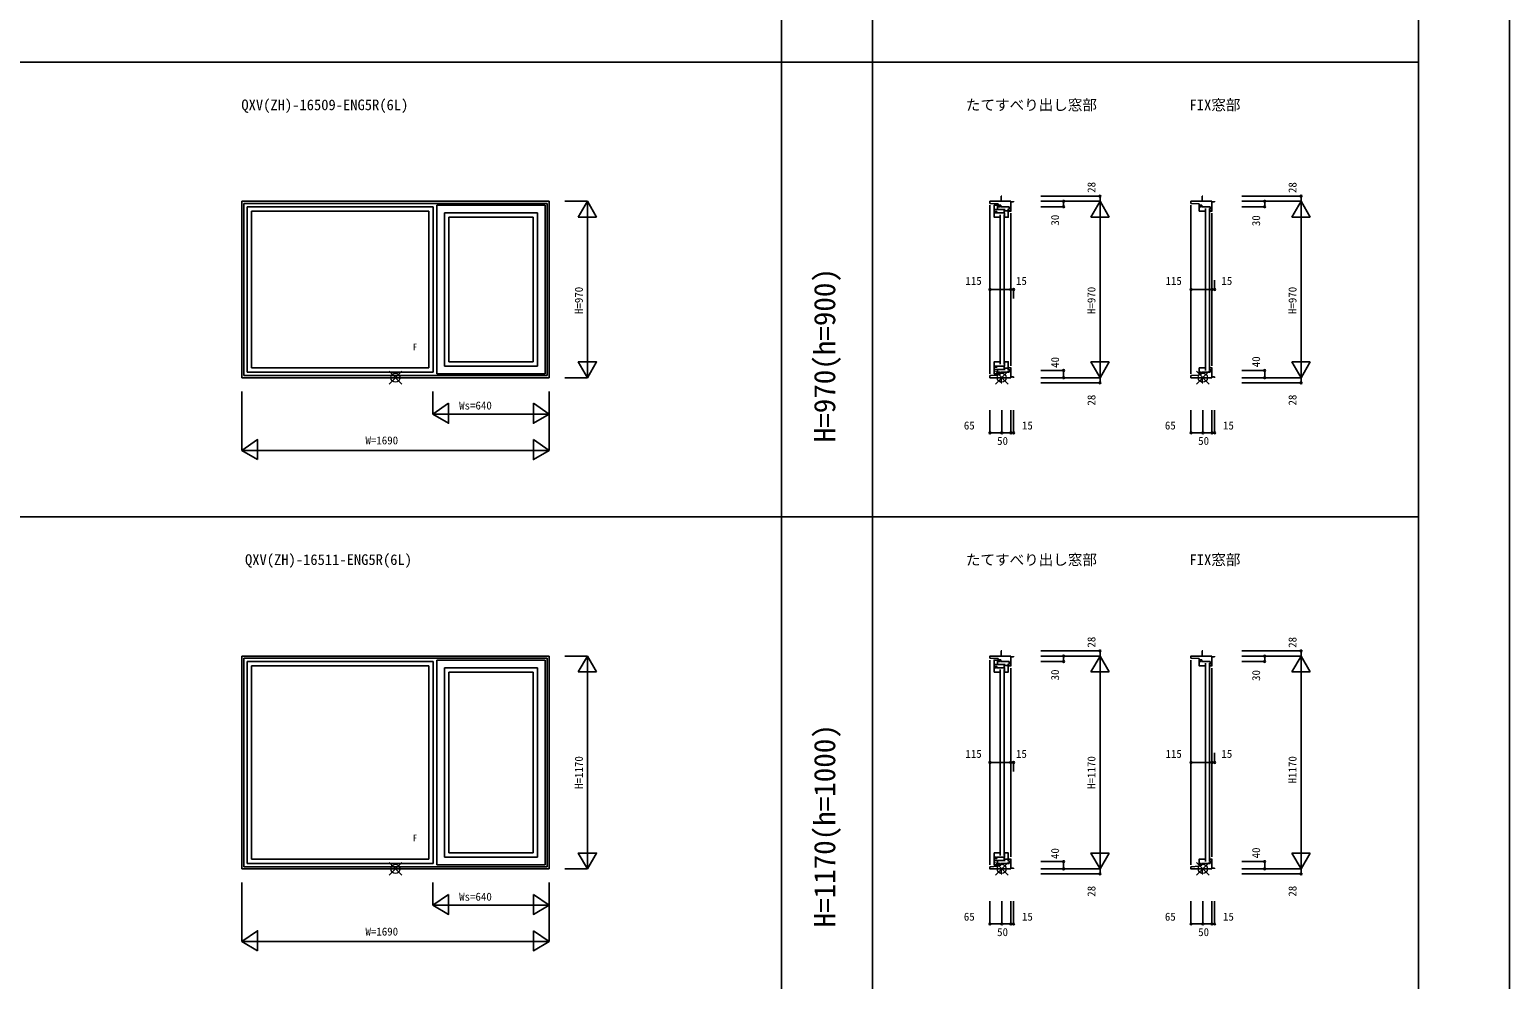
# Model space of a CAD drawing. Units: millimetres, scale not verified. Extents: x -13750 to 13750, y -10000 to 10000.
# Drawn here: x 5617 to 13750, y -443 to 4779 of the extents above; entities that cross this region are included whole.
import ezdxf
from ezdxf.enums import TextEntityAlignment as Align

# ---------------------------------------------------------------- set-up
doc = ezdxf.new("R2010")
doc.units = ezdxf.units.MM
doc.header["$LTSCALE"] = 50
for name, color, linetype in [('0-0_0', 7, 'Continuous'), ('0-1_YKK_A1', 4, 'Continuous'), ('0-3_YKK_C1', 4, 'Continuous'), ('0-4_YKK_F1', 7, 'Continuous'), ('0-6_YKK_N1', 2, 'Continuous')]:
    doc.layers.add(name, color=color, linetype=linetype)
doc.layers.add('0-5_YKK_IN', color=1, linetype='Continuous', lineweight=18)
doc.styles.add('ＭＳ ゴシック', font='')
doc.styles.get('ＭＳ ゴシック').set_extended_font_data('MS Gothic')

msp = doc.modelspace()

# ---------------------------------------------------------------- linework, layer by layer
at = {"layer": '0-1_YKK_A1'}
for p, q in [((6782.73, 3835), (6782.73, 2865)), ((6782.73, 3835), (8472.73, 3835)), ((6794.73, 3823), (6794.73, 2877.03)), ((6794.73, 3823), (8460.73, 3823)), ((8460.73, 3823), (8460.73, 2877.03)), ((8472.73, 3835), (8472.73, 2865)), ((6812.73, 3805), (6812.73, 2895)), ((6812.73, 3805), (7835.73, 3805)), ((6836.73, 3781), (6836.73, 2919)), ((6836.73, 3781), (7811.73, 3781)), ((7811.73, 3781), (7811.73, 2919)), ((7835.73, 3805), (7835.73, 2895)), ((7854.73, 3813), (7854.73, 2887)), ((8449.73, 3813), (7854.73, 3813)), ((7896.73, 3771), (7896.73, 2929)), ((7896.73, 3771), (8407.73, 3771)), ((7920.73, 3747), (7920.73, 2953)), ((7920.73, 3747), (8383.73, 3747)), ((8383.73, 3747), (8383.73, 2953)), ((8407.73, 3771), (8407.73, 2929)), ((8449.73, 3813), (8449.73, 2887)), ((7896.73, 2929), (8407.73, 2929)), ((7920.73, 2953), (8383.73, 2953)), ((6782.73, 2865), (8472.73, 2865)), ((6794.73, 2877.03), (8460.73, 2877.03)), ((6812.73, 2895), (7835.73, 2895)), ((6836.73, 2919), (7811.73, 2919)), ((8449.73, 2887), (7854.73, 2887)), ((6782.73, 1335), (6782.73, 165)), ((6782.73, 1335), (8472.73, 1335)), ((6794.73, 1323), (6794.73, 177.03)), ((6794.73, 1323), (8460.73, 1323)), ((6812.73, 1305), (6812.73, 195)), ((6812.73, 1305), (7835.73, 1305)), ((7835.73, 1305), (7835.73, 195)), ((7854.73, 1313), (7854.73, 187)), ((8449.73, 1313), (7854.73, 1313)), ((8449.73, 1313), (8449.73, 187)), ((8460.73, 1323), (8460.73, 177.03)), ((8472.73, 1335), (8472.73, 165)), ((6836.73, 1281), (6836.73, 219)), ((6836.73, 1281), (7811.73, 1281)), ((7811.73, 1281), (7811.73, 219)), ((7896.73, 1271), (7896.73, 229)), ((7896.73, 1271), (8407.73, 1271)), ((7920.73, 1247), (7920.73, 253)), ((7920.73, 1247), (8383.73, 1247)), ((8383.73, 1247), (8383.73, 253)), ((8407.73, 1271), (8407.73, 229)), ((7920.73, 253), (8383.73, 253)), ((6782.73, 165), (8472.73, 165)), ((6794.73, 177.03), (8460.73, 177.03)), ((6812.73, 195), (7835.73, 195)), ((6836.73, 219), (7811.73, 219)), ((8449.73, 187), (7854.73, 187)), ((7896.73, 229), (8407.73, 229))]:
    msp.add_line(p, q, dxfattribs=at)
at = {"layer": '0-3_YKK_C1'}
for p, q in [((10940, 3820.64), (10895, 3823)), ((10956.6, 3863), (10960, 3863)), ((10956.6, 3835), (11010, 3835)), ((11010, 3831), (11010, 3835)), ((11025, 3831), (11010, 3831)), ((11010, 3831), (11010, 3779)), ((11025, 3831), (11025, 3835)), ((12045, 3820.64), (12000, 3823)), ((12061.6, 3863), (12065, 3863)), ((12061.6, 3835), (12115, 3835)), ((12115, 3831), (12115, 3835)), ((12130, 3831), (12115, 3831)), ((12115, 3831), (12115, 3779)), ((12130, 3831), (12130, 3835)), ((10895, 3813), (10895, 2887)), ((10979, 3789), (10918, 3789)), ((10940, 3820.64), (10940, 3805)), ((10940, 3814.2), (10954.5, 3814.2)), ((10940, 3805), (10951, 3805)), ((10952, 3761), (10952, 2939)), ((10954.5, 3814.2), (10954.5, 3805)), ((10954.5, 3805), (11000, 3805)), ((10973.6, 3771), (10973.6, 3789)), ((10973.6, 3782.3), (10996, 3782.3)), ((10974, 3761), (10974, 2939)), ((11000, 3805), (11000, 3793)), ((11010, 3793), (11000, 3793)), ((11000, 3793), (11000, 3788.8)), ((11000, 3781), (11000, 3785.3)), ((11010, 3781), (11000, 3781)), ((11010, 3769), (11010, 2931)), ((12000, 3813), (12000, 2887)), ((12045, 3820.64), (12045, 3805)), ((12045, 3814.2), (12059.5, 3814.2)), ((12045, 3805), (12056, 3805)), ((12059.5, 3814.2), (12059.5, 3805)), ((12059.5, 3805), (12105, 3805)), ((12079, 3795), (12079, 2905)), ((12101, 3795), (12101, 2905)), ((12105, 3805), (12105, 3793)), ((12115, 3793), (12105, 3793)), ((12105, 3793), (12105, 3788.8)), ((12105, 3781), (12105, 3785.3)), ((12115, 3781), (12105, 3781)), ((12115, 3769), (12115, 2931)), ((10973.6, 2929), (10973.6, 2911)), ((10940, 2879.36), (10895, 2877)), ((10979, 2911), (10918, 2911)), ((10940, 2879.36), (10940, 2895)), ((10940, 2895), (10951, 2895)), ((10940, 2885.8), (10954.5, 2885.8)), ((10954.5, 2885.8), (10954.5, 2895)), ((10954.5, 2895), (11000, 2895)), ((10956.6, 2865), (11010, 2865)), ((10973.6, 2917.7), (10996, 2917.7)), ((11010, 2919), (11000, 2919)), ((11000, 2919), (11000, 2914.7)), ((11000, 2907), (11000, 2911.2)), ((11010, 2907), (11000, 2907)), ((11000, 2895), (11000, 2907)), ((11010, 2869), (11010, 2921)), ((11025, 2869), (11010, 2869)), ((11010, 2869), (11010, 2865)), ((11025, 2869), (11025, 2865)), ((12045, 2879.36), (12000, 2877)), ((12045, 2879.36), (12045, 2895)), ((12045, 2895), (12056, 2895)), ((12045, 2885.8), (12059.5, 2885.8)), ((12059.5, 2885.8), (12059.5, 2895)), ((12059.5, 2895), (12105, 2895)), ((12061.6, 2865), (12115, 2865)), ((12115, 2919), (12105, 2919)), ((12105, 2919), (12105, 2914.7)), ((12105, 2907), (12105, 2911.2)), ((12115, 2907), (12105, 2907)), ((12105, 2895), (12105, 2907)), ((12115, 2869), (12115, 2921)), ((12130, 2869), (12115, 2869)), ((12115, 2869), (12115, 2865)), ((12130, 2869), (12130, 2865)), ((10956.6, 2837), (10960, 2837)), ((12061.6, 2837), (12065, 2837)), ((10940, 1320.64), (10895, 1323)), ((10895, 1313), (10895, 187)), ((10940, 1320.64), (10940, 1305)), ((10940, 1314.2), (10954.5, 1314.2)), ((10940, 1305), (10951, 1305)), ((10954.5, 1314.2), (10954.5, 1305)), ((10954.5, 1305), (11000, 1305)), ((10956.6, 1363), (10960, 1363)), ((10956.6, 1335), (11010, 1335)), ((11000, 1305), (11000, 1293)), ((11010, 1331), (11010, 1335)), ((11025, 1331), (11010, 1331)), ((11010, 1331), (11010, 1279)), ((11025, 1331), (11025, 1335)), ((12045, 1320.64), (12000, 1323)), ((12000, 1313), (12000, 187)), ((12045, 1320.64), (12045, 1305)), ((12045, 1314.2), (12059.5, 1314.2)), ((12045, 1305), (12056, 1305)), ((12059.5, 1314.2), (12059.5, 1305)), ((12059.5, 1305), (12105, 1305)), ((12061.6, 1363), (12065, 1363)), ((12061.6, 1335), (12115, 1335)), ((12105, 1305), (12105, 1293)), ((12115, 1331), (12115, 1335)), ((12130, 1331), (12115, 1331)), ((12115, 1331), (12115, 1279)), ((12130, 1331), (12130, 1335)), ((10979, 1289), (10918, 1289)), ((10952, 1261), (10952, 239)), ((10973.6, 1271), (10973.6, 1289)), ((10973.6, 1282.3), (10996, 1282.3)), ((10974, 1261), (10974, 239)), ((11010, 1293), (11000, 1293)), ((11000, 1293), (11000, 1288.8)), ((11000, 1281), (11000, 1285.3)), ((11010, 1281), (11000, 1281)), ((11010, 1269), (11010, 231)), ((12079, 1295), (12079, 205)), ((12101, 1295), (12101, 205)), ((12115, 1293), (12105, 1293)), ((12105, 1293), (12105, 1288.8)), ((12105, 1281), (12105, 1285.3)), ((12115, 1281), (12105, 1281)), ((12115, 1269), (12115, 231)), ((10940, 179.36), (10895, 177)), ((10979, 211), (10918, 211)), ((10940, 179.36), (10940, 195)), ((10940, 195), (10951, 195)), ((10940, 185.8), (10954.5, 185.8)), ((10954.5, 185.8), (10954.5, 195)), ((10954.5, 195), (11000, 195)), ((10956.6, 165), (11010, 165)), ((10973.6, 229), (10973.6, 211)), ((10973.6, 217.7), (10996, 217.7)), ((11010, 219), (11000, 219)), ((11000, 219), (11000, 214.7)), ((11000, 207), (11000, 211.2)), ((11010, 207), (11000, 207)), ((11000, 195), (11000, 207)), ((11010, 169), (11010, 221)), ((11025, 169), (11010, 169)), ((11010, 169), (11010, 165)), ((11025, 169), (11025, 165)), ((12045, 179.36), (12000, 177)), ((12045, 179.36), (12045, 195)), ((12045, 195), (12056, 195)), ((12045, 185.8), (12059.5, 185.8)), ((12059.5, 185.8), (12059.5, 195)), ((12059.5, 195), (12105, 195)), ((12061.6, 165), (12115, 165)), ((12115, 219), (12105, 219)), ((12105, 219), (12105, 214.7)), ((12105, 207), (12105, 211.2)), ((12115, 207), (12105, 207)), ((12105, 195), (12105, 207)), ((12115, 169), (12115, 221)), ((12130, 169), (12115, 169)), ((12115, 169), (12115, 165)), ((12130, 169), (12130, 165)), ((10956.6, 137), (10960, 137)), ((12061.6, 137), (12065, 137))]:
    msp.add_line(p, q, dxfattribs=at)
for points in [[(10956.6, 3863), (10956.6, 3835), (10895, 3835), (10895, 3823)], [(12061.6, 3863), (12061.6, 3835), (12000, 3835), (12000, 3823)], [(10937, 3789), (10937, 3813), (10918, 3813), (10918, 3771), (10929, 3771)], [(10918, 3777.8), (10932.5, 3777.8), (10932.5, 3771), (10975.9, 3771), (10975.9, 3760.5), (10975, 3760.5), (10975, 3747)], [(10918.7, 3771), (10918.7, 3747), (10954, 3747)], [(10973, 3747), (10996, 3747), (10996, 3789), (10992, 3789)], [(12045.7, 3805), (12045.7, 3781), (12081, 3781)], [(10918, 2922.2), (10932.5, 2922.2), (10932.5, 2929), (10975.9, 2929), (10975.9, 2939.5), (10975, 2939.5), (10975, 2953)], [(10937, 2911), (10937, 2887), (10918, 2887), (10918, 2929), (10929, 2929)], [(10918.7, 2929), (10918.7, 2953), (10954, 2953)], [(10973, 2953), (10996, 2953), (10996, 2911), (10992, 2911)], [(10956.6, 2837), (10956.6, 2865), (10895, 2865), (10895, 2877)], [(12061.6, 2837), (12061.6, 2865), (12000, 2865), (12000, 2877)], [(12045.7, 2895), (12045.7, 2919), (12081, 2919)], [(10956.6, 1363), (10956.6, 1335), (10895, 1335), (10895, 1323)], [(10937, 1289), (10937, 1313), (10918, 1313), (10918, 1271), (10929, 1271)], [(12061.6, 1363), (12061.6, 1335), (12000, 1335), (12000, 1323)], [(12045.7, 1305), (12045.7, 1281), (12081, 1281)], [(10918, 1277.8), (10932.5, 1277.8), (10932.5, 1271), (10975.9, 1271), (10975.9, 1260.5), (10975, 1260.5), (10975, 1247)], [(10918.7, 1271), (10918.7, 1247), (10954, 1247)], [(10973, 1247), (10996, 1247), (10996, 1289), (10992, 1289)], [(10918, 222.2), (10932.5, 222.2), (10932.5, 229), (10975.9, 229), (10975.9, 239.5), (10975, 239.5), (10975, 253)], [(10918.7, 229), (10918.7, 253), (10954, 253)], [(10973, 253), (10996, 253), (10996, 211), (10992, 211)], [(10956.6, 137), (10956.6, 165), (10895, 165), (10895, 177)], [(10937, 211), (10937, 187), (10918, 187), (10918, 229), (10929, 229)], [(12061.6, 137), (12061.6, 165), (12000, 165), (12000, 177)], [(12045.7, 195), (12045.7, 219), (12081, 219)]]:
    msp.add_lwpolyline(points, dxfattribs=at)
at = {"layer": '0-4_YKK_F1'}
for p, q in [((13750, -10000), (13750, 10000)), ((9750, -10000), (9750, 9500)), ((10250, -10000), (10250, 9500)), ((13250, -10000), (13250, 9500)), ((-13750, 4600), (13250, 4600)), ((-13750, 2100), (13250, 2100))]:
    msp.add_line(p, q, dxfattribs=at)
at = {"layer": '0-5_YKK_IN'}
for p, q in [((7663.09, 2900.36), (7592.38, 2829.64)), ((7663.09, 2829.64), (7592.38, 2900.36)), ((10924.65, 2900.35), (10995.36, 2829.64)), ((10924.65, 2829.64), (10995.36, 2900.35)), ((12029.64, 2900.36), (12100.36, 2829.64)), ((12029.64, 2829.64), (12100.36, 2900.36)), ((7663.09, 200.36), (7592.38, 129.64)), ((7663.09, 129.64), (7592.38, 200.36)), ((10924.65, 200.35), (10995.36, 129.64)), ((10924.65, 129.64), (10995.36, 200.35)), ((12029.64, 200.36), (12100.36, 129.64)), ((12029.64, 129.64), (12100.36, 200.36))]:
    msp.add_line(p, q, dxfattribs=at)
for centre in [(7627.73, 2865), (10960, 2865), (12065, 2865), (7627.73, 165), (10960, 165), (12065, 165)]:
    msp.add_circle(centre, 25, dxfattribs=at)
at = {"layer": '0-6_YKK_N1'}
for p, q in [((8682.73, 3835), (8557.73, 3835)), ((8632.73, 3748.4), (8682.73, 3835)), ((8682.73, 2865), (8682.73, 3835)), ((8682.73, 3835), (8732.73, 3748.4)), ((11175, 3863), (11500, 3863)), ((11175, 3835), (11500, 3835)), ((11450, 3748.4), (11500, 3835)), ((11500, 3863), (11500, 3835)), ((11500, 3835), (11550, 3748.4)), ((12280, 3863), (12605, 3863)), ((12280, 3835), (12605, 3835)), ((12405, 3805), (12405, 3835)), ((12555, 3748.4), (12605, 3835)), ((12605, 3835), (12605, 3863)), ((12605, 2865), (12605, 3835)), ((12655, 3748.4), (12605, 3835)), ((8732.73, 3748.4), (8632.73, 3748.4)), ((11550, 3748.4), (11450, 3748.4)), ((12280, 3805), (12405, 3805)), ((12555, 3748.4), (12655, 3748.4)), ((10895, 3350), (11009.89, 3350)), ((11009.89, 3350), (11025, 3350)), ((11025, 3300), (11025, 3350)), ((12115, 3350), (12000, 3350)), ((12130, 3350), (12115, 3350)), ((12130, 3350), (12130, 3402)), ((11500, 2865), (11550, 2951.6)), ((12555, 2951.6), (12605, 2865)), ((12555, 2951.6), (12655, 2951.6)), ((12655, 2951.6), (12605, 2865)), ((8557.73, 2865), (8682.73, 2865)), ((11175, 2905), (11300, 2905)), ((11175, 2865), (11500, 2865)), ((11300, 2905), (11300, 2865)), ((12280, 2865), (12605, 2865)), ((12605, 2837), (12605, 2865)), ((6782.73, 2790), (6782.73, 2465)), ((7832.73, 2790), (7832.73, 2665)), ((8472.73, 2465), (8472.73, 2790)), ((11175, 2837), (11500, 2837)), ((12280, 2837), (12605, 2837)), ((7919.96, 2724.64), (7832.73, 2665)), ((7919.96, 2624.64), (7919.96, 2724.64)), ((8385.5, 2724.64), (8472.73, 2665)), ((8385.5, 2624.64), (8385.5, 2724.64)), ((10895, 2687), (10895, 2562)), ((10960, 2687), (10960, 2562)), ((11010, 2687), (11010, 2562)), ((11025, 2687), (11025, 2562)), ((12000, 2687), (12000, 2562)), ((12065, 2687), (12065, 2562)), ((12115, 2687), (12115, 2562)), ((12130, 2687), (12130, 2562)), ((7832.73, 2665), (8472.73, 2665)), ((8385.5, 2524.64), (8472.73, 2465)), ((8385.5, 2424.64), (8385.5, 2524.64)), ((10895, 2562), (10960, 2562)), ((12000, 2562), (12065, 2562)), ((6782.73, 2465), (8472.73, 2465)), ((6782.73, 2465), (6869.96, 2414.64)), ((6869.96, 2414.64), (6869.96, 2424.64)), ((8682.73, 1335), (8557.73, 1335)), ((8632.73, 1248.4), (8682.73, 1335)), ((8682.73, 165), (8682.73, 1335)), ((8682.73, 1335), (8732.73, 1248.4)), ((11175, 1363), (11500, 1363)), ((11175, 1335), (11500, 1335)), ((11450, 1248.4), (11500, 1335)), ((11500, 1363), (11500, 1335)), ((11500, 1335), (11550, 1248.4)), ((12280, 1363), (12605, 1363)), ((12280, 1335), (12605, 1335)), ((12280, 1305), (12405, 1305)), ((12405, 1305), (12405, 1335)), ((12555, 1248.4), (12605, 1335)), ((12605, 1335), (12605, 1363)), ((12605, 165), (12605, 1335)), ((12655, 1248.4), (12605, 1335)), ((8732.73, 1248.4), (8632.73, 1248.4)), ((11550, 1248.4), (11450, 1248.4)), ((12555, 1248.4), (12655, 1248.4)), ((10895, 750), (11009.89, 750)), ((11009.89, 750), (11025, 750)), ((11025, 700), (11025, 750)), ((12115, 750), (12000, 750)), ((12130, 750), (12115, 750)), ((12130, 750), (12130, 802)), ((11500, 165), (11550, 251.6)), ((12555, 251.6), (12605, 165)), ((12555, 251.6), (12655, 251.6)), ((12655, 251.6), (12605, 165)), ((8557.73, 165), (8682.73, 165)), ((11175, 205), (11300, 205)), ((11175, 165), (11500, 165)), ((11300, 205), (11300, 165)), ((12280, 165), (12605, 165)), ((12605, 137), (12605, 165)), ((6782.73, 90), (6782.73, -235)), ((7832.73, 90), (7832.73, -35)), ((8472.73, -235), (8472.73, 90)), ((11175, 137), (11500, 137)), ((12280, 137), (12605, 137)), ((7919.96, 24.64), (7832.73, -35)), ((7919.96, -75.36), (7919.96, 24.64)), ((8385.5, 24.64), (8472.73, -35)), ((8385.5, -75.36), (8385.5, 24.64)), ((7832.73, -35), (8472.73, -35)), ((10895, -13), (10895, -138)), ((10960, -13), (10960, -138)), ((11010, -13), (11010, -138)), ((11025, -13), (11025, -138)), ((12000, -13), (12000, -138)), ((12065, -13), (12065, -138)), ((12115, -13), (12115, -138)), ((12130, -13), (12130, -138)), ((10895, -138), (10960, -138)), ((12000, -138), (12065, -138)), ((6782.73, -235), (8472.73, -235)), ((6782.73, -235), (6869.96, -285.36)), ((8385.5, -175.36), (8472.73, -235)), ((8385.5, -275.36), (8385.5, -175.36)), ((6869.96, -285.36), (6869.96, -275.36))]:
    msp.add_line(p, q, dxfattribs=at)
for points in [[(11175, 3805), (11300, 3805), (11300, 3835)], [(11500, 3835), (11500, 2865), (11500, 2837)], [(11550, 2951.6), (11450, 2951.6), (11500, 2865)], [(12280, 2905), (12405, 2905), (12405, 2865)], [(7832.73, 2665), (7919.96, 2614.64), (7919.96, 2624.64)], [(8472.73, 2665), (8385.5, 2614.64), (8385.5, 2624.64)], [(6869.96, 2424.64), (6869.96, 2524.64), (6782.73, 2465)], [(10960, 2562), (11010, 2562), (11025, 2562)], [(12065, 2562), (12115, 2562), (12130, 2562)], [(8472.73, 2465), (8385.5, 2414.64), (8385.5, 2424.64)], [(11175, 1305), (11300, 1305), (11300, 1335)], [(11500, 1335), (11500, 165), (11500, 137)], [(11550, 251.6), (11450, 251.6), (11500, 165)], [(12280, 205), (12405, 205), (12405, 165)], [(7832.73, -35), (7919.96, -85.36), (7919.96, -75.36)], [(8472.73, -35), (8385.5, -85.36), (8385.5, -75.36)], [(10960, -138), (11010, -138), (11025, -138)], [(12065, -138), (12115, -138), (12130, -138)], [(6869.96, -275.36), (6869.96, -175.36), (6782.73, -235)], [(8472.73, -235), (8385.5, -285.36), (8385.5, -275.36)]]:
    msp.add_lwpolyline(points, dxfattribs=at)
for points in [[(8682.73, 2865), (8732.73, 2951.6), (8632.73, 2951.6)], [(8682.73, 165), (8732.73, 251.6), (8632.73, 251.6)]]:
    msp.add_lwpolyline(points, close=True, dxfattribs=at)
for centre in [(11300, 3835), (11500, 3863), (12405, 3835), (12605, 3863), (11300, 3805), (12405, 3805), (10895, 3350), (11009.89, 3350), (11025, 3350), (12000, 3350), (12115, 3350), (12130, 3350), (11300, 2905), (11300, 2865), (12405, 2905), (12405, 2865), (11500, 2837), (12605, 2837), (10895, 2562), (10960, 2562), (11010, 2562), (11025, 2562), (12000, 2562), (12065, 2562), (12115, 2562), (12130, 2562), (11300, 1335), (11300, 1305), (11500, 1363), (12405, 1335), (12405, 1305), (12605, 1363), (10895, 750), (11009.89, 750), (11025, 750), (12000, 750), (12115, 750), (12130, 750), (11300, 205), (11300, 165), (12405, 205), (12405, 165), (11500, 137), (12605, 137), (10895, -138), (10960, -138), (11010, -138), (11025, -138), (12000, -138), (12065, -138), (12115, -138), (12130, -138)]:
    msp.add_circle(centre, 5, dxfattribs=at)

# ---------------------------------------------------------------- texts
at = {"layer": '0-0_0', "style": 'ＭＳ ゴシック'}
for s, p in [('QXV(ZH)-16509-ENG5R(6L)', (6780.83, 4318)), ('たてすべり出し窓部', (10763, 4317.5)), ('FIX窓部', (11992, 4317.5)), ('QXV(ZH)-16511-ENG5R(6L)', (6800.83, 1818)), ('たてすべり出し窓部', (10763, 1817.5)), ('FIX窓部', (11992, 1817.5))]:
    msp.add_text(s, height=58.65, dxfattribs=at).set_placement(p, align=Align.BOTTOM_LEFT)
at = {"layer": '0-0_0', "color": 3, "style": 'ＭＳ ゴシック'}
for s, p in [('H=970(h=900)', (10080, 2510)), ('H=1170(h=1000)', (10080, -156.67))]:
    msp.add_text(s, height=117.3, rotation=90, dxfattribs=at).set_placement(p, align=Align.BOTTOM_LEFT)
at = {"layer": '0-1_YKK_A1', "style": 'ＭＳ ゴシック'}
for p in [(7722.71, 3005), (7722.71, 305)]:
    msp.add_text('F', height=36.66, dxfattribs=at).set_placement(p, align=Align.BOTTOM_LEFT)
at = {"layer": '0-6_YKK_N1', "style": 'ＭＳ ゴシック'}
for s, p in [('28', (11488, 3881.4)), ('28', (12593, 3880.18)), ('30', (11288, 3701.11)), ('30', (12393, 3698.07)), ('H=970', (8670.73, 3215)), ('H=970', (11488, 3215)), ('H=970', (12593, 3215)), ('40', (11288, 2919.08)), ('40', (12393, 2922.52)), ('28', (11488, 2711.76)), ('28', (12593, 2712.14)), ('28', (11488, 1381.4)), ('28', (12593, 1380.18)), ('30', (11288, 1201.11)), ('30', (12393, 1198.07)), ('H=1170', (8670.73, 605)), ('H=1170', (11488, 605)), ('H1170', (12593, 635)), ('40', (11288, 219.08)), ('40', (12393, 222.52)), ('28', (11488, 11.76)), ('28', (12593, 12.14))]:
    msp.add_text(s, height=43.99, rotation=90, dxfattribs=at).set_placement(p, align=Align.BOTTOM_LEFT)
for s, p in [('115', (10760.01, 3362)), ('15', (11038.14, 3362)), ('115', (11859.76, 3362)), ('15', (12166.95, 3362)), ('Ws=640', (7977.73, 2677)), ('65', (10751.48, 2567.09)), ('15', (11070.94, 2567.09)), ('65', (11856.48, 2567.09)), ('15', (12175.94, 2567.09)), ('W=1690', (7462.73, 2485.22)), ('50', (10934.49, 2482.28)), ('50', (12039.49, 2482.28)), ('115', (10760.01, 762)), ('15', (11038.14, 762)), ('115', (11859.76, 762)), ('15', (12166.95, 762)), ('Ws=640', (7977.73, -23)), ('65', (10751.48, -132.91)), ('15', (11070.94, -132.91)), ('65', (11856.48, -132.91)), ('15', (12175.94, -132.91)), ('W=1690', (7462.73, -214.78)), ('50', (10934.49, -217.72)), ('50', (12039.49, -217.72))]:
    msp.add_text(s, height=43.99, dxfattribs=at).set_placement(p, align=Align.BOTTOM_LEFT)

doc.saveas('drawing.dxf')
